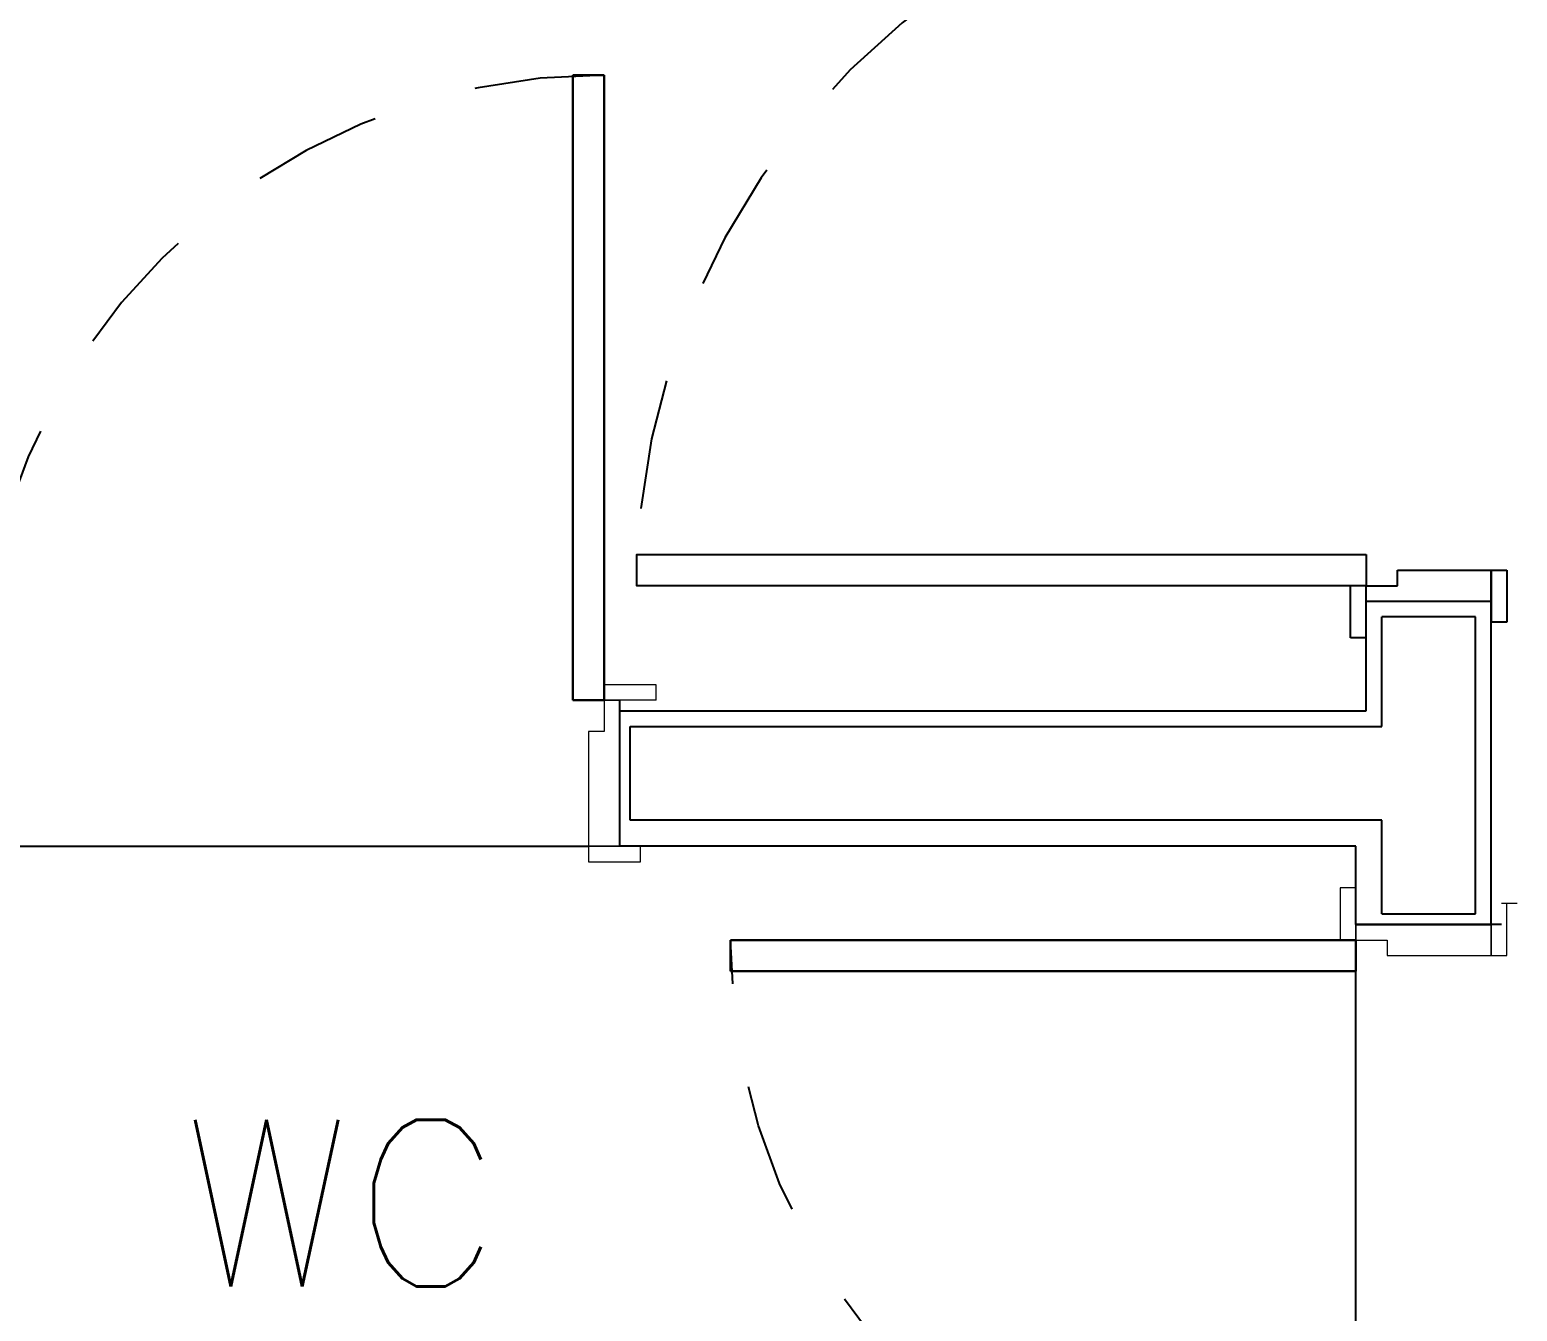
# Model space of a CAD drawing. Header units: millimetres. Extents: x 188.6 to 263.2, y 40.1 to 120.1.
# Drawn here: x 210.021 to 211.448, y 65.158 to 66.388 of the extents above; entities that cross this region are included whole.
import ezdxf

# ---------------------------------------------------------------- set-up
doc = ezdxf.new("R2010")
doc.units = ezdxf.units.MM
doc.linetypes.add('XREF-TIPO$0$HIDDEN2', pattern=[0.1875, 0.125, -0.0625])
doc.layers.add('ARQ', color=8, linetype='Continuous')
doc.layers.add('ARQ-TXT', color=8, linetype='Continuous')
doc.styles.add('60-75', font='romans.shx', dxfattribs={"height": 0.12})

# ---------------------------------------------------------------- blocks, each defined once
blk = doc.blocks.new('XREF-TIPO$0$A$C281A5909')
at = {"color": 0}
for p, q in [((0.05, 0.755), (0.08, 0.755)), ((0.05, 0.155), (0.05, 0.755)), ((0.08, 0.755), (0.05, 0.755)), ((0.05, 0.755), (0.05, 0.155)), ((0.08, 0.755), (0.08, 0.155)), ((0.08, 0.155), (0.08, 0.755)), ((0.035, 0.015), (0.035, 0.155)), ((0.08, 0.155), (0.05, 0.155)), ((0.05, 0.155), (0.08, 0.155)), ((0.65, 0.155), (0.08, 0.155)), ((0.665, 0.025), (0.665, 0.155))]:
    blk.add_line(p, q, dxfattribs=at)
at = {"color": 0, "lineweight": 13}
for p, q in [((0, 0.155), (0, 0.17)), ((0, 0.17), (0.05, 0.17)), ((0.65, 0.155), (0.65, 0.17)), ((0.65, 0.17), (0.7, 0.17)), ((0.7, 0.17), (0.7, 0.155)), ((0, 0.155), (0.05, 0.155)), ((0.05, 0.155), (0.035, 0.155)), ((0.05, 0.155), (0.05, 0.125)), ((0.665, 0.155), (0.65, 0.155)), ((0.65, 0.125), (0.65, 0.155)), ((0.65, 0.155), (0.7, 0.155)), ((0.05, 0.125), (0.065, 0.125)), ((0.065, 0.125), (0.065, 0.025)), ((0.635, 0.025), (0.635, 0.125)), ((0.635, 0.125), (0.65, 0.125)), ((0.065, 0.025), (0.015, 0.025)), ((0.015, 0), (0.015, 0.015)), ((0.035, 0.025), (0.065, 0.025)), ((0.065, 0.025), (0.065, 0.01)), ((0.635, 0.025), (0.665, 0.025)), ((0.635, 0.01), (0.635, 0.025)), ((0.685, 0.025), (0.635, 0.025)), ((0.685, 0.025), (0.685, 0.01)), ((0.065, 0.01), (0.015, 0.01)), ((0.685, 0.01), (0.635, 0.01))]:
    blk.add_line(p, q, dxfattribs=at)
at = {"color": 0, "linetype": 'XREF-TIPO$0$HIDDEN2'}
blk.add_arc((0.05, 0.155), 0.6, 0, 90, dxfattribs=at)
blk = doc.blocks.new('XREF-TIPO$0$PORTA 70')
at = {"color": 0}
for p, q in [((36.2665, 23.8835), (36.2815, 23.8835)), ((36.2665, 23.8335), (36.2665, 23.8835)), ((36.2815, 23.8335), (36.2815, 23.8835)), ((36.4015, 23.8685), (36.4165, 23.8685)), ((36.4015, 23.8685), (36.4015, 23.8185)), ((36.4165, 23.8685), (36.4165, 23.8185)), ((36.2815, 23.8485), (36.2815, 23.8335)), ((36.4015, 23.8485), (36.2815, 23.8485)), ((36.4015, 23.8185), (36.4015, 23.8485)), ((36.2815, 23.8335), (36.2665, 23.8335)), ((36.3115, 23.8335), (36.2815, 23.8335)), ((36.3115, 23.8185), (36.3115, 23.8335)), ((36.4015, 23.8185), (36.3115, 23.8185)), ((36.4165, 23.8185), (36.4015, 23.8185)), ((36.3115, 23.1485), (36.4015, 23.1485)), ((36.3115, 23.1335), (36.3115, 23.1485)), ((36.4015, 23.1485), (36.4165, 23.1485)), ((36.4015, 23.1185), (36.4015, 23.1485)), ((36.4015, 23.1485), (36.4015, 23.0985)), ((36.4165, 23.1485), (36.4165, 23.0985)), ((36.2665, 23.0835), (36.2665, 23.1335)), ((36.2815, 23.1335), (36.3115, 23.1335)), ((36.2815, 23.0835), (36.2815, 23.1335)), ((36.2815, 23.1185), (36.4015, 23.1185)), ((36.4165, 23.0985), (36.4015, 23.0985)), ((36.2815, 23.0835), (36.2665, 23.0835))]:
    blk.add_line(p, q, dxfattribs=at)
blk.add_lwpolyline([(36.2815, 23.1635), (36.2815, 23.1335), (35.5815, 23.1335), (35.5815, 23.1635)], close=True, dxfattribs=at)
at = {"color": 0, "linetype": 'XREF-TIPO$0$HIDDEN2'}
blk.add_arc((36.2815, 23.1335), 0.7, 90, 180, dxfattribs=at)

msp = doc.modelspace()

# ---------------------------------------------------------------- linework, layer by layer
at = {"layer": 'ARQ'}
for p, q in [((210.572, 66.3445), (210.542, 66.3445)), ((210.542, 66.3445), (210.542, 65.7445)), ((210.542, 65.7445), (210.542, 66.3445)), ((210.542, 66.3445), (210.572, 66.3445)), ((210.572, 66.3445), (210.542, 66.3445)), ((210.542, 66.3445), (210.542, 65.7445)), ((210.542, 65.7445), (210.542, 66.3445)), ((210.542, 66.3445), (210.572, 66.3445)), ((210.572, 65.7445), (210.572, 66.3445)), ((210.572, 66.3445), (210.572, 65.7445)), ((210.572, 65.7445), (210.572, 66.3445)), ((210.572, 66.3445), (210.572, 65.7445)), ((211.3032, 65.7345), (211.3032, 65.8395)), ((211.3032, 65.7345), (211.3032, 65.8395)), ((211.4232, 65.5295), (211.4232, 65.8395)), ((211.4232, 65.5295), (211.4232, 65.8395)), ((211.4082, 65.8245), (211.3182, 65.8245)), ((211.3182, 65.7195), (211.3182, 65.8245)), ((211.4082, 65.8245), (211.3182, 65.8245)), ((211.3182, 65.7195), (211.3182, 65.8245)), ((211.4082, 65.5395), (211.4082, 65.8245)), ((211.4082, 65.5395), (211.4082, 65.8245)), ((211.4232, 65.5295), (211.4232, 65.8295)), ((211.4232, 65.5295), (211.4232, 65.8295)), ((210.542, 65.7445), (210.572, 65.7445)), ((210.572, 65.7445), (210.542, 65.7445)), ((210.542, 65.7445), (210.572, 65.7445)), ((210.572, 65.7445), (210.542, 65.7445)), ((210.587, 65.6045), (210.587, 65.7445)), ((210.587, 65.6045), (210.587, 65.7445)), ((210.587, 65.6045), (210.587, 65.7345)), ((210.587, 65.7345), (211.3032, 65.7345)), ((210.587, 65.6045), (210.587, 65.7345)), ((210.587, 65.7345), (211.3032, 65.7345)), ((210.597, 65.6295), (210.597, 65.7195)), ((210.597, 65.7195), (211.3182, 65.7195)), ((210.597, 65.6295), (210.597, 65.7195)), ((210.597, 65.7195), (211.3182, 65.7195)), ((211.3182, 65.6295), (210.597, 65.6295)), ((211.3182, 65.6295), (210.597, 65.6295)), ((211.3182, 65.5395), (211.3182, 65.6295)), ((211.3182, 65.5395), (211.3182, 65.6295)), ((209.987, 65.6045), (210.557, 65.6045)), ((209.987, 65.6045), (210.557, 65.6045)), ((211.2932, 65.6045), (210.587, 65.6045)), ((211.2932, 65.6045), (210.587, 65.6045)), ((211.2932, 65.5295), (211.2932, 65.6045)), ((211.2932, 65.5295), (211.2932, 65.6045)), ((211.3182, 65.5395), (211.4082, 65.5395)), ((211.3182, 65.5395), (211.4082, 65.5395)), ((211.2932, 65.5295), (211.4232, 65.5295)), ((211.2932, 65.5295), (211.4232, 65.5295))]:
    msp.add_line(p, q, dxfattribs=at)
at = {"layer": 'ARQ', "lineweight": 13}
for p, q in [((210.622, 65.7595), (210.572, 65.7595)), ((210.622, 65.7595), (210.572, 65.7595)), ((210.622, 65.7445), (210.622, 65.7595)), ((210.622, 65.7445), (210.622, 65.7595)), ((210.572, 65.7445), (210.587, 65.7445)), ((210.572, 65.7445), (210.572, 65.7145)), ((210.622, 65.7445), (210.572, 65.7445)), ((210.572, 65.7445), (210.587, 65.7445)), ((210.572, 65.7445), (210.572, 65.7145)), ((210.622, 65.7445), (210.572, 65.7445)), ((210.572, 65.7145), (210.557, 65.7145)), ((210.557, 65.7145), (210.557, 65.6045)), ((210.572, 65.7145), (210.557, 65.7145)), ((210.557, 65.7145), (210.557, 65.6045)), ((210.587, 65.6045), (210.557, 65.6045)), ((210.557, 65.6045), (210.557, 65.5895)), ((210.557, 65.6045), (210.607, 65.6045)), ((210.587, 65.6045), (210.557, 65.6045)), ((210.557, 65.6045), (210.557, 65.5895)), ((210.557, 65.6045), (210.607, 65.6045)), ((210.607, 65.5895), (210.607, 65.6045)), ((210.607, 65.5895), (210.607, 65.6045)), ((210.557, 65.5895), (210.607, 65.5895)), ((210.557, 65.5895), (210.607, 65.5895))]:
    msp.add_line(p, q, dxfattribs=at)
at = {"layer": 'ARQ', "linetype": 'XREF-TIPO$0$HIDDEN2'}
msp.add_arc((210.572, 65.7445), 0.6, 90, 180, dxfattribs=at)
msp.add_arc((210.572, 65.7445), 0.6, 90, 180, dxfattribs=at)

# ---------------------------------------------------------------- block references
at = {"layer": 'ARQ'}
msp.add_blockref('XREF-TIPO$0$PORTA 70', (175.0217, 42.721), dxfattribs=at)
msp.add_blockref('XREF-TIPO$0$PORTA 70', (175.0217, 42.721), dxfattribs=at)
at = {"layer": 'ARQ', "extrusion": (0, 0, -1), "zscale": -1, "rotation": 270}
msp.add_blockref('XREF-TIPO$0$A$C281A5909', (-211.4482, 65.5645), dxfattribs=at)
msp.add_blockref('XREF-TIPO$0$A$C281A5909', (-211.4482, 65.5645), dxfattribs=at)

# ---------------------------------------------------------------- texts
at = {"layer": 'ARQ-TXT', "style": '60-75'}
msp.add_text('WC', height=0.16, dxfattribs=at).set_placement((210.1658, 65.1821))

doc.saveas('drawing.dxf')
